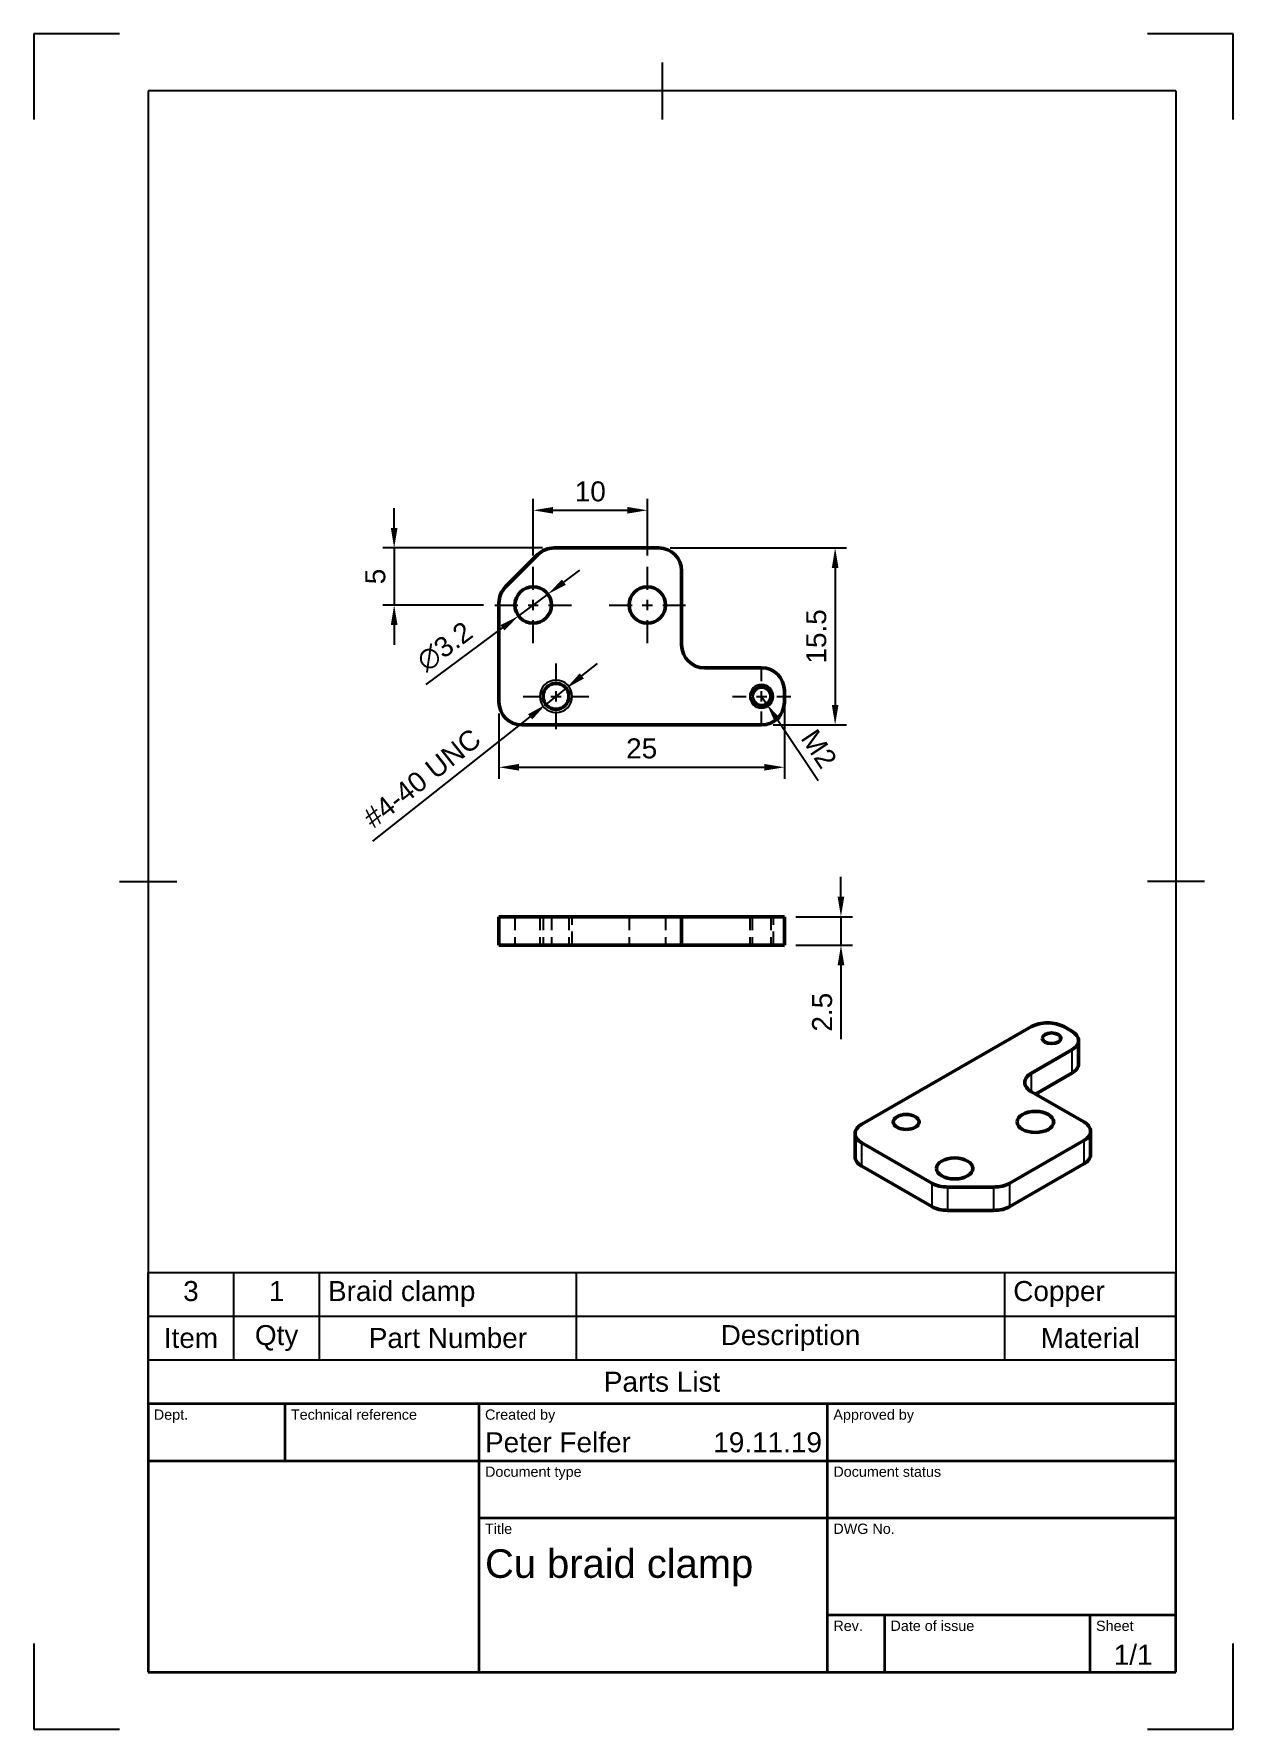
# Model space of a CAD drawing. Header units: millimetres. Extents: x 0 to 210, y 0 to 297.
import ezdxf
from ezdxf.enums import TextEntityAlignment as Align

# ---------------------------------------------------------------- set-up
doc = ezdxf.new("R2010")
doc.units = ezdxf.units.MM
doc.header["$LTSCALE"] = 0.75
doc.linetypes.add('CENTER2', pattern=[28.575, 19.05, -3.175, 3.175, -3.175])
doc.linetypes.add('HIDDEN2', pattern=[4.7625, 3.175, -1.5875])
for name, color, linetype, lineweight in [('Border', 7, 'Continuous', 25), ('FD_Dimensions', 7, 'Continuous', 25), ('Hidden', 7, 'HIDDEN2', 25), ('Hidden Narrow', 7, 'HIDDEN2', 25), ('Parts Lists', 7, 'Continuous', 25), ('Smart Centers', 7, 'CENTER2', 25), ('TitleBlock', 7, 'Continuous', 35), ('Visible', 7, 'Continuous', 50), ('Visible Narrow', 7, 'Continuous', 25)]:
    doc.layers.add(name, color=color, linetype=linetype, lineweight=lineweight)
doc.styles.add('FusionTitle', font='')
doc.styles.get("Standard").update_dxf_attribs({"font": 'arial.ttf'})
doc.styles.get('FusionTitle').set_extended_font_data('Arial Unicode MS')
doc.dimstyles.new('Dim-ISO-25', dxfattribs={"dimtxt": 3.5, "dimasz": 3.5, "dimexe": 2, "dimexo": 2, "dimgap": 1.5, "dimtad": 1, "dimzin": 12, "dimdsep": 46, "dimtxsty": 'Standard', "dimcen": 0, "dimazin": 3, "dimtp": 0.1, "dimtm": 0.1, "dimtfac": 0.714, "dimtmove": 0, "dimatfit": 3, "dimfxl": 1, "dimtzin": 12, "dimarcsym": 0})

# ---------------------------------------------------------------- blocks, each defined once
blk = doc.blocks.new('ISO_A4(P)_SHEET')
at = {"layer": 'Border'}
for p, q in [((15, 297), (0, 297)), ((0, 297), (0, 282)), ((210, 297), (195, 297)), ((210, 282), (210, 297)), ((110, 292), (110, 282)), ((200, 287), (20, 287)), ((20, 287), (20, 10)), ((200, 287), (200, 10)), ((15, 148.5), (25, 148.5)), ((205, 148.5), (195, 148.5)), ((0, 15), (0, 0)), ((210, 0), (210, 15)), ((20, 10), (200, 10)), ((0, 0), (15, 0)), ((195, 0), (210, 0))]:
    blk.add_line(p, q, dxfattribs=at)
blk = doc.blocks.new('ISO_TITLEBLOCK')
at = {"layer": 'TitleBlock'}
for p, q in [((0, 47), (-180, 47)), ((-180, 47), (-180, 0)), ((-156, 37), (-156, 47)), ((-122, 0), (-122, 47)), ((-61, 0), (-61, 47)), ((0, 0), (0, 47)), ((-180, 37), (0, 37)), ((-122, 27), (0, 27)), ((-61, 10), (0, 10)), ((-51, 0), (-51, 10)), ((-15, 0), (-15, 10)), ((-180, 0), (0, 0))]:
    blk.add_line(p, q, dxfattribs=at)
at = {"layer": 'TitleBlock', "style": 'FusionTitle'}
for s, p in [('Dept.', (-179, 46)), ('Technical reference', (-155, 46)), ('Created by', (-121, 46)), ('Approved by', (-60, 46)), ('Document type', (-121, 36)), ('Document status', (-60, 36)), ('Title', (-121, 26)), ('DWG No.', (-60, 26)), ('Rev.', (-60, 9)), ('Date of issue', (-50, 9)), ('Sheet', (-14, 9))]:
    blk.add_text(s, height=1.8, dxfattribs=at).set_placement(p, align=Align.TOP_LEFT)
for tag, p, height in [('DEPT', (-179, 38.5), 3.5), ('TECHNICAL_REFERENCE', (-155, 38.5), 3.5), ('CREATED_BY', (-121, 38.5), 3.5), ('APPROVED_BY', (-60, 38.5), 3.5), ('DOCUMENT_TYPE', (-121, 28.5), 3.5), ('DOCUMENT_STATUS', (-60, 28.5), 3.5), ('TITLE_1', (-121, 16.5), 5), ('TITLE_2', (-121, 9), 5), ('TITLE_3', (-121, 1.5), 5), ('DATE_OF_ISSUE', (-50, 1.5), 3.5)]:
    blk.add_attdef(tag, p, '', height=height, dxfattribs=at)
for tag, p in [('CREATED_DATE', (-62, 38.5)), ('APPROVED_DATE', (-1, 38.5))]:
    blk.add_attdef(tag, text='', height=3.5, dxfattribs=at).set_placement(p, align=Align.RIGHT)
for tag, height, p in [('DRAWING_NUMBER', 5, (-30.5, 16.6)), ('REV', 3.5, (-56, 3.1)), ('SHEET', 3.5, (-7.5, 3.1))]:
    blk.add_attdef(tag, text='', height=height, dxfattribs=at).set_placement(p, align=Align.MIDDLE)
blk = doc.blocks.new('*U6')
at = {"layer": 'Smart Centers', "color": 0, "ltscale": 0.75, "transparency": 16777216}
for p, q in [((0, 2.678906), (0, 6.7)), ((-6.7, 0), (-2.678906, 0)), ((2.678906, 0), (6.7, 0)), ((0, -6.7), (0, -2.678906))]:
    blk.add_line(p, q, dxfattribs=at)
at = {"layer": 'Smart Centers', "color": 0, "linetype": 'Continuous', "ltscale": 0.75, "transparency": 16777216}
for p, q in [((-0.892969, 0), (0.892969, 0)), ((0, -0.892969), (0, 0.892969))]:
    blk.add_line(p, q, dxfattribs=at)
blk = doc.blocks.new('*U7')
at = {"layer": 'Smart Centers', "color": 0, "ltscale": 0.75, "transparency": 16777216}
for p, q in [((0, 2.678906), (0, 6.7)), ((-6.7, 0), (-2.678906, 0)), ((2.678906, 0), (6.7, 0)), ((0, -6.7), (0, -2.678906))]:
    blk.add_line(p, q, dxfattribs=at)
at = {"layer": 'Smart Centers', "color": 0, "linetype": 'Continuous', "ltscale": 0.75, "transparency": 16777216}
for p, q in [((-0.892969, 0), (0.892969, 0)), ((0, -0.892969), (0, 0.892969))]:
    blk.add_line(p, q, dxfattribs=at)
blk = doc.blocks.new('*U8')
at = {"layer": 'Smart Centers', "color": 0, "ltscale": 0.75, "transparency": 16777216}
for p, q in [((0, 2.678906), (0, 5.77076)), ((-5.77076, 0), (-2.678906, 0)), ((2.678906, 0), (5.77076, 0)), ((0, -5.77076), (0, -2.678906))]:
    blk.add_line(p, q, dxfattribs=at)
at = {"layer": 'Smart Centers', "color": 0, "linetype": 'Continuous', "ltscale": 0.75, "transparency": 16777216}
for p, q in [((-0.892969, 0), (0.892969, 0)), ((0, -0.892969), (0, 0.892969))]:
    blk.add_line(p, q, dxfattribs=at)
blk = doc.blocks.new('*D19')
at = {"layer": 'Defpoints', "color": 0, "transparency": 16777216}
for p in [(107.431707, 213.537084), (87.431707, 203.637589), (107.431707, 203.637589)]:
    blk.add_point(p, dxfattribs=at)
at = {"layer": 'FD_Dimensions', "lineweight": -2, "transparency": 16777216}
for p, q in [((87.431707, 205.637589), (87.431707, 215.537084)), ((107.431707, 205.637589), (107.431707, 215.537084)), ((90.931707, 213.537084), (103.931707, 213.537084))]:
    blk.add_line(p, q, dxfattribs=at)
at = {"layer": 'FD_Dimensions', "transparency": 16777216}
for points in [[(90.931707, 214.120417), (90.931707, 212.95375), (87.431707, 213.537084)], [(103.931707, 214.120417), (103.931707, 212.95375), (107.431707, 213.537084)]]:
    blk.add_solid(points, dxfattribs=at)
at = {"layer": 'FD_Dimensions', "color": 0, "transparency": 16777216, "insert": (97.431707, 216.824089), "char_height": 3.5, "attachment_point": 5}
blk.add_mtext('10', dxfattribs=at)
blk = doc.blocks.new('*D20')
at = {"layer": 'Defpoints', "color": 0, "transparency": 16777216}
for p in [(89.999806, 198.846743), (84.863609, 195.028434)]:
    blk.add_point(p, dxfattribs=at)
at = {"layer": 'FD_Dimensions', "lineweight": -2, "transparency": 16777216}
for p, q in [((92.808663, 200.934881), (95.617521, 203.023018)), ((89.999806, 198.846743), (84.863609, 195.028434)), ((68.697212, 183.010147), (82.054751, 192.940297))]:
    blk.add_line(p, q, dxfattribs=at)
at = {"layer": 'FD_Dimensions', "transparency": 16777216}
for points in [[(92.46064, 201.403024), (93.156686, 200.466738), (89.999806, 198.846743)], [(81.706728, 193.40844), (82.402774, 192.472154), (84.863609, 195.028434)]]:
    blk.add_solid(points, dxfattribs=at)
at = {"layer": 'FD_Dimensions', "color": 0, "transparency": 16777216, "insert": (71.95209, 189.647632), "char_height": 3.5, "attachment_point": 5, "rotation": 36.62754732}
blk.add_mtext('∅3.2', dxfattribs=at)
blk = doc.blocks.new('*D21')
at = {"layer": 'Defpoints', "color": 0, "transparency": 16777216}
for p in [(93.212095, 182.347047), (89.65132, 179.528131)]:
    blk.add_point(p, dxfattribs=at)
at = {"layer": 'FD_Dimensions', "color": 0, "lineweight": -2, "transparency": 16777216}
for p, q in [((95.956266, 184.519493), (98.700438, 186.691938)), ((93.212095, 182.347047), (89.65132, 179.528131)), ((59.351438, 155.540986), (86.907148, 177.355685))]:
    blk.add_line(p, q, dxfattribs=at)
at = {"layer": 'FD_Dimensions', "color": 0, "transparency": 16777216}
for points in [[(95.594192, 184.976855), (96.318341, 184.062131), (93.212095, 182.347047)], [(86.545074, 177.813047), (87.269222, 176.898323), (89.65132, 179.528131)]]:
    blk.add_solid(points, dxfattribs=at)
at = {"layer": 'FD_Dimensions', "color": 0, "transparency": 16777216, "insert": (67.965483, 166.581637), "char_height": 3.5, "attachment_point": 5, "rotation": 38.36719526}
blk.add_mtext('#4-40 UNC', dxfattribs=at)
blk = doc.blocks.new('*T12')
at = {"layer": 'Parts Lists', "color": 0, "linetype": 'ByBlock', "lineweight": -2, "transparency": 16777216}
for p, q in [((0, 23), (180, 23)), ((0, 0), (0, 23)), ((15, 7.666667), (15, 23)), ((30, 7.666667), (30, 23)), ((75, 7.666667), (75, 23)), ((150, 7.666667), (150, 23)), ((180, 0), (180, 23)), ((0, 15.333333), (180, 15.333333)), ((0, 7.666667), (180, 7.666667)), ((0, 0), (180, 0))]:
    blk.add_line(p, q, dxfattribs=at)
at = {"layer": 'Parts Lists', "color": 0, "transparency": 16777216, "char_height": 3.5}
for s, insert, width, attachment_point in [('3', (7.5, 21.5), 12, 2), ('1', (22.5, 21.5), 12, 2), ('Braid clamp', (31.5, 21.5), 42, 1), ('Copper', (151.5, 21.5), 27, 1), ('Item', (7.5, 11.5), 12, 5), ('Qty', (22.5, 11.5), 12, 5), ('Part Number', (52.5, 11.5), 42, 5), ('Description', (112.5, 11.5), 72, 5), ('Material', (165, 11.5), 27, 5), ('Parts List', (90, 3.833333), 177, 5)]:
    blk.add_mtext(s, dxfattribs=dict(at, insert=insert, width=width, attachment_point=attachment_point))
blk = doc.blocks.new('*D22')
at = {"layer": 'Defpoints', "color": 0, "transparency": 16777216}
for p in [(131.431707, 142.331762), (131.431707, 137.331762), (141.331202, 137.331762)]:
    blk.add_point(p, dxfattribs=at)
at = {"layer": 'FD_Dimensions', "lineweight": -2, "transparency": 16777216}
for p, q in [((141.331202, 145.831762), (141.331202, 149.331762)), ((133.431707, 142.331762), (143.331202, 142.331762)), ((141.331202, 142.331762), (141.331202, 137.331762)), ((133.431707, 137.331762), (143.331202, 137.331762)), ((141.331202, 133.831762), (141.331202, 120.873712))]:
    blk.add_line(p, q, dxfattribs=at)
at = {"layer": 'FD_Dimensions', "transparency": 16777216}
for points in [[(140.747868, 145.831762), (141.914535, 145.831762), (141.331202, 142.331762)], [(140.747868, 133.831762), (141.914535, 133.831762), (141.331202, 137.331762)]]:
    blk.add_solid(points, dxfattribs=at)
at = {"layer": 'FD_Dimensions', "color": 0, "transparency": 16777216, "insert": (138.044196, 125.602737), "char_height": 3.5, "attachment_point": 5, "rotation": 90}
blk.add_mtext('2.5', dxfattribs=at)
blk = doc.blocks.new('*U14')
at = {"layer": 'Smart Centers', "color": 0, "ltscale": 0.75, "transparency": 16777216}
for p, q in [((0, 2.678906), (0, 5.123)), ((-5.123, 0), (-2.678906, 0)), ((2.678906, 0), (5.123, 0)), ((0, -5.123), (0, -2.678906))]:
    blk.add_line(p, q, dxfattribs=at)
at = {"layer": 'Smart Centers', "color": 0, "linetype": 'Continuous', "ltscale": 0.75, "transparency": 16777216}
for p, q in [((-0.892969, 0), (0.892969, 0)), ((0, -0.892969), (0, 0.892969))]:
    blk.add_line(p, q, dxfattribs=at)
blk = doc.blocks.new('*D23')
at = {"layer": 'Defpoints', "color": 0, "transparency": 16777216}
for p in [(127.431707, 180.937589), (128.334566, 179.588895)]:
    blk.add_point(p, dxfattribs=at)
at = {"layer": 'FD_Dimensions', "lineweight": -2, "transparency": 16777216}
for p, q in [((127.431707, 180.937589), (128.334566, 179.588895)), ((137.340603, 166.135645), (130.281581, 176.680437))]:
    blk.add_line(p, q, dxfattribs=at)
at = {"layer": 'FD_Dimensions', "transparency": 16777216}
blk.add_solid([(130.766325, 177.004939), (129.796838, 176.355934), (128.334566, 179.588895)], dxfattribs=at)
at = {"layer": 'FD_Dimensions', "color": 0, "transparency": 16777216, "insert": (137.496244, 171.758299), "char_height": 3.5, "attachment_point": 5, "rotation": 303.7996201}
blk.add_mtext('M2', dxfattribs=at)
blk = doc.blocks.new('*D24')
at = {"layer": 'Defpoints', "color": 0, "transparency": 16777216}
for p in [(109.431707, 206.937589), (127.431707, 175.937589), (140.3102, 175.937589)]:
    blk.add_point(p, dxfattribs=at)
at = {"layer": 'FD_Dimensions', "lineweight": -2, "transparency": 16777216}
for p, q in [((111.431707, 206.937589), (142.3102, 206.937589)), ((140.3102, 203.437589), (140.3102, 179.437589)), ((129.431707, 175.937589), (142.3102, 175.937589))]:
    blk.add_line(p, q, dxfattribs=at)
at = {"layer": 'FD_Dimensions', "transparency": 16777216}
for points in [[(139.726867, 203.437589), (140.893533, 203.437589), (140.3102, 206.937589)], [(139.726867, 179.437589), (140.893533, 179.437589), (140.3102, 175.937589)]]:
    blk.add_solid(points, dxfattribs=at)
at = {"layer": 'FD_Dimensions', "color": 0, "transparency": 16777216, "insert": (137.023194, 191.437589), "char_height": 3.5, "attachment_point": 5, "rotation": 90}
blk.add_mtext('15.5', dxfattribs=at)
blk = doc.blocks.new('*D25')
at = {"layer": 'Defpoints', "color": 0, "transparency": 16777216}
for p in [(91.088561, 206.937589), (63.086756, 196.937589), (80.731707, 196.937589)]:
    blk.add_point(p, dxfattribs=at)
at = {"layer": 'FD_Dimensions', "lineweight": -2, "transparency": 16777216}
for p, q in [((63.086756, 210.437589), (63.086756, 213.937589)), ((89.088561, 206.937589), (61.086756, 206.937589)), ((63.086756, 206.937589), (63.086756, 196.937589)), ((78.731707, 196.937589), (61.086756, 196.937589)), ((63.086756, 193.437589), (63.086756, 189.937589))]:
    blk.add_line(p, q, dxfattribs=at)
at = {"layer": 'FD_Dimensions', "transparency": 16777216}
for points in [[(62.503423, 210.437589), (63.67009, 210.437589), (63.086756, 206.937589)], [(62.503423, 193.437589), (63.67009, 193.437589), (63.086756, 196.937589)]]:
    blk.add_solid(points, dxfattribs=at)
at = {"layer": 'FD_Dimensions', "color": 0, "transparency": 16777216, "insert": (59.806913, 201.937589), "char_height": 3.5, "attachment_point": 5, "rotation": 90}
blk.add_mtext('5', dxfattribs=at)
blk = doc.blocks.new('*D26')
at = {"layer": 'Defpoints', "color": 0, "transparency": 16777216}
for p in [(131.431707, 181.937589), (81.431707, 179.937589), (131.431707, 168.511196)]:
    blk.add_point(p, dxfattribs=at)
at = {"layer": 'FD_Dimensions', "lineweight": -2, "transparency": 16777216}
for p, q in [((131.431707, 179.937589), (131.431707, 166.511196)), ((81.431707, 177.937589), (81.431707, 166.511196)), ((84.931707, 168.511196), (127.931707, 168.511196))]:
    blk.add_line(p, q, dxfattribs=at)
at = {"layer": 'FD_Dimensions', "transparency": 16777216}
for points in [[(84.931707, 169.094529), (84.931707, 167.927863), (81.431707, 168.511196)], [(127.931707, 169.094529), (127.931707, 167.927863), (131.431707, 168.511196)]]:
    blk.add_solid(points, dxfattribs=at)
at = {"layer": 'FD_Dimensions', "color": 0, "transparency": 16777216, "insert": (106.431707, 171.798201), "char_height": 3.5, "attachment_point": 5}
blk.add_mtext('25', dxfattribs=at)

msp = doc.modelspace()

# ---------------------------------------------------------------- linework, layer by layer
at = {"layer": 'Hidden', "extrusion": (0, -2.966e-13, -1)}
for p, q in [((84.231707, 142.331762), (84.231707, 137.331762)), ((89.160947, 142.331762), (89.160947, 137.331762)), ((90.631707, 142.331762), (90.631707, 137.331762)), ((93.702467, 142.331762), (93.702467, 137.331762)), ((104.231707, 142.331762), (104.231707, 137.331762)), ((110.631707, 142.331762), (110.631707, 137.331762)), ((125.808707, 142.331762), (125.808707, 137.331762)), ((129.054707, 142.331762), (129.054707, 137.331762))]:
    msp.add_line(p, q, dxfattribs=at)
at = {"layer": 'Hidden Narrow', "extrusion": (0, -2.966e-13, -1)}
for p, q in [((88.586907, 142.331762), (88.586907, 137.331762)), ((94.276507, 137.331762), (94.276507, 142.331762)), ((125.357707, 142.331762), (125.357707, 137.331762)), ((129.505707, 137.331762), (129.505707, 142.331762))]:
    msp.add_line(p, q, dxfattribs=at)
at = {"layer": 'Visible', "extrusion": (-1e-16, -1, 0)}
for p, q in [((82.60328, 200.109162), (88.260134, 205.766016)), ((109.431707, 206.937589), (91.088561, 206.937589)), ((113.431707, 189.937589), (113.431707, 202.937589)), ((81.431707, 197.280735), (81.431707, 179.937589)), ((127.431707, 185.937589), (117.431707, 185.937589)), ((131.431707, 179.937589), (131.431707, 181.937589)), ((85.431707, 175.937589), (127.431707, 175.937589))]:
    msp.add_line(p, q, dxfattribs=at)
at = {"layer": 'Visible', "extrusion": (0, -2.966e-13, -1)}
for p, q in [((81.431707, 142.331762), (82.60328, 142.331762)), ((81.431707, 142.331762), (81.431707, 137.331762)), ((88.260134, 142.331762), (82.60328, 142.331762)), ((88.260134, 142.331762), (91.088561, 142.331762)), ((109.431707, 142.331762), (91.088561, 142.331762)), ((109.431707, 142.331762), (113.431707, 142.331762)), ((113.431707, 137.331762), (113.431707, 142.331762)), ((117.431707, 142.331762), (113.431707, 142.331762)), ((117.431707, 142.331762), (127.431707, 142.331762)), ((127.431707, 142.331762), (131.431707, 142.331762)), ((131.431707, 137.331762), (131.431707, 142.331762)), ((82.60328, 137.331762), (81.431707, 137.331762)), ((82.60328, 137.331762), (88.260134, 137.331762)), ((91.088561, 137.331762), (88.260134, 137.331762)), ((109.431707, 137.331762), (91.088561, 137.331762)), ((113.431707, 137.331762), (109.431707, 137.331762)), ((113.431707, 137.331762), (117.431707, 137.331762)), ((127.431707, 137.331762), (117.431707, 137.331762)), ((131.431707, 137.331762), (127.431707, 137.331762))]:
    msp.add_line(p, q, dxfattribs=at)
at = {"layer": 'Visible', "extrusion": (-0.707107, 0.407196, -0.578093)}
for p, q in [((144.979766, 105.964693), (174.678251, 123.066913)), ((181.749319, 122.252522), (180.335105, 123.066913)), ((174.678251, 114.922999), (181.749319, 118.994956)), ((182.920892, 120.623739), (182.920892, 116.536004)), ((181.749319, 114.907221), (175.399058, 111.250348)), ((174.678251, 111.665433), (183.870639, 106.371889)), ((143.808193, 104.335911), (143.808193, 100.248175)), ((185.042212, 104.743106), (185.042212, 100.655371)), ((157.243222, 95.645073), (144.979766, 102.707128)), ((183.870639, 103.114323), (170.900076, 95.645073)), ((157.243222, 91.557338), (144.979766, 98.619392)), ((183.870639, 99.026588), (170.900076, 91.557338)), ((168.071649, 94.970409), (160.071649, 94.970409)), ((160.071649, 90.882674), (168.071649, 90.882674))]:
    msp.add_line(p, q, dxfattribs=at)
at = {"layer": 'Visible', "extrusion": (0, 0, -1)}
for centre, radius in [((-87.431707, 196.937589), 3.2), ((-107.431707, 196.937589), 3.2), ((-91.431707, 180.937589), 2.27076), ((-127.431707, 180.937589), 1.623)]:
    msp.add_circle(centre, radius, dxfattribs=at)
for centre, start, end in [((-91.088561, 202.937589), 45, 90), ((-109.431707, 202.937589), 90, 180), ((-85.431707, 197.280735), 0, 45), ((-127.431707, 181.937589), 90, 180), ((-85.431707, 179.937589), 270, 0), ((-127.431707, 179.937589), 180, 270)]:
    msp.add_arc(centre, 4, start, end, dxfattribs=at)
at = {"layer": 'Visible'}
msp.add_arc((117.431707, 189.937589), 4, 180, 270, dxfattribs=at)
at = {"layer": 'Visible', "extrusion": (3e-16, 4e-16, -1)}
for centre, major_axis, start_param, end_param in [((177.506678, 121.438131), (4, 0), 3.926990817, 5.4977871438), ((178.213785, 121.030935), (1.623, 0), 3.1415926536, 9.4247779608)]:
    msp.add_ellipse(centre, major_axis=major_axis, ratio=0.575861701, start_param=start_param, end_param=end_param, dxfattribs=at)
at = {"layer": 'Visible', "extrusion": (3e-16, 3e-16, -1)}
for centre, major_axis, start_param, end_param in [((178.920892, 120.623739), (-4, 0), 2.3561944902, 3.926990817), ((147.808193, 104.335911), (4, 0), 2.3561944902, 3.926990817), ((181.042212, 104.743106), (4, 0), -0.7853981634, 0.7853981634)]:
    msp.add_ellipse(centre, major_axis=major_axis, ratio=0.575861701, start_param=start_param, end_param=end_param, dxfattribs=at)
at = {"layer": 'Visible'}
for centre, major_axis, start_param, end_param in [((178.920892, 116.536004), (4, 0), -0.7853981634, 0), ((177.506678, 113.294216), (4, 0), 2.3561944902, 3.926990817), ((152.757941, 106.371889), (2.27076, 0), 4.7123889804, 10.9955742876), ((147.808193, 100.248175), (4, 0), 3.1415926536, 3.926990817), ((181.042212, 100.655371), (4, 0), -0.7853981634, 0), ((160.071649, 93.18612), (-4, 0), 0.7853981634, 1.5707963268), ((168.071649, 93.18612), (4, 0), 4.7123889804, 5.4977871438)]:
    msp.add_ellipse(centre, major_axis=major_axis, ratio=0.575861701, start_param=start_param, end_param=end_param, dxfattribs=at)
at = {"layer": 'Visible', "extrusion": (2e-16, 2e-16, -1)}
for centre in [(175.385358, 106.371889), (161.243222, 98.227975)]:
    msp.add_ellipse(centre, major_axis=(-3.2, 0), ratio=0.575861701, dxfattribs=at)
at = {"layer": 'Visible', "extrusion": (3e-16, 1e-16, -1)}
msp.add_ellipse((160.071649, 97.273856), major_axis=(4, 0), ratio=0.575861701, start_param=1.5707963268, end_param=2.3561944902, dxfattribs=at)
at = {"layer": 'Visible', "extrusion": (2e-16, 3e-16, -1)}
msp.add_ellipse((168.071649, 97.273856), major_axis=(-4, 0), ratio=0.575861701, start_param=3.926990817, end_param=4.7123889804, dxfattribs=at)
at = {"layer": 'Visible Narrow', "extrusion": (-0.707107, 0.407196, -0.578093)}
for p, q in [((181.749319, 118.994956), (181.749319, 114.907221)), ((174.678251, 111.665433), (174.678251, 114.922999)), ((144.979766, 98.619392), (144.979766, 102.707128)), ((183.870639, 103.114323), (183.870639, 99.026588)), ((157.243222, 95.645073), (157.243222, 91.557338)), ((170.900076, 91.557338), (170.900076, 95.645073)), ((160.071649, 90.882674), (160.071649, 94.970409)), ((168.071649, 94.970409), (168.071649, 90.882674))]:
    msp.add_line(p, q, dxfattribs=at)
at = {"layer": 'Visible Narrow', "extrusion": (0, 0, -1)}
for centre, radius in [((-91.431707, 180.937589), 2.8448), ((-127.431707, 180.937589), 2.074)]:
    msp.add_circle(centre, radius, dxfattribs=at)

# ---------------------------------------------------------------- block references
msp.add_blockref('*T12', (20, 57))
at = {"layer": 'Border'}
msp.add_blockref('ISO_A4(P)_SHEET', (0, 0), dxfattribs=at)
at = {"layer": 'Smart Centers', "ltscale": 0.75}
for name, p in [('*U6', (87.431707, 196.937589)), ('*U7', (107.431707, 196.937589)), ('*U8', (91.431707, 180.937589)), ('*U14', (127.431707, 180.937589))]:
    msp.add_blockref(name, p, dxfattribs=at)
at = {"layer": 'TitleBlock'}
msp.add_blockref('ISO_TITLEBLOCK', (200, 10), dxfattribs=at).add_auto_attribs({'CREATED_DATE': '19.11.19', 'SHEET': '1/1', 'TITLE_1': 'Cu braid clamp', 'CREATED_BY': 'Peter Felfer'})

# ---------------------------------------------------------------- dimensions: what is measured, and where the dimension line sits
at = {"layer": 'FD_Dimensions'}
for p1, p2, picture, middle in [((87.431707, 203.637589), (107.431707, 203.637589), '*D19', (97.431707, 216.824089)), ((131.431707, 142.331762), (131.431707, 137.331762), '*D22', (138.044196, 125.602737))]:
    dim = msp.add_aligned_dim(p1=p1, p2=p2, distance=9.899495, dimstyle='Dim-ISO-25', override={"dimlfac": 0.5, "dimclrd": 256, "dimclre": 256}, dxfattribs=at)
    dim.commit()
    dim.dimension.update_dxf_attribs({"geometry": picture, "text_midpoint": middle})
for base, p1, p2, picture, middle in [((63.086756, 196.937589), (91.088561, 206.937589), (80.731707, 196.937589), '*D25', (59.806913, 201.937589)), ((140.3102, 175.937589), (109.431707, 206.937589), (127.431707, 175.937589), '*D24', (137.023194, 191.437589))]:
    dim = msp.add_linear_dim(base=base, p1=p1, p2=p2, angle=270, dimstyle='Dim-ISO-25', override={"dimlfac": 0.5, "dimclrd": 256, "dimclre": 256}, dxfattribs=at)
    dim.commit()
    dim.dimension.update_dxf_attribs({"geometry": picture, "text_midpoint": middle})
dim = msp.add_diameter_dim_2p(p1=(89.999806, 198.846743), p2=(84.863609, 195.028434), dimstyle='Dim-ISO-25', override={"dimlfac": 0.5, "dimclrd": 256, "dimclre": 256}, dxfattribs=at)
dim.commit()
dim.dimension.update_dxf_attribs({"geometry": '*D20', "text_midpoint": (71.95209, 189.647632)})
dim = msp.add_diameter_dim_2p(p1=(93.212095, 182.347047), p2=(89.65132, 179.528131), text='#4-40 UNC', dimstyle='Dim-ISO-25', override={"dimlfac": 0.5}, dxfattribs=at)
dim.commit()
dim.dimension.update_dxf_attribs({"geometry": '*D21', "text_midpoint": (70.019801, 163.986681), "dimtype": 163})
dim = msp.add_linear_dim(base=(131.431707, 168.511196), p1=(81.431707, 179.937589), p2=(131.431707, 181.937589), dimstyle='Dim-ISO-25', override={"dimlfac": 0.5, "dimclrd": 256, "dimclre": 256}, dxfattribs=at)
dim.commit()
dim.dimension.update_dxf_attribs({"geometry": '*D26', "text_midpoint": (106.431707, 171.798201)})
dim = msp.add_radius_dim(center=(127.431707, 180.937589), mpoint=(128.334566, 179.588895), text='M2', dimstyle='Dim-ISO-25', override={"dimlfac": 0.5, "dimse1": 1, "dimclrd": 256, "dimclre": 256}, dxfattribs=at)
dim.commit()
dim.dimension.update_dxf_attribs({"geometry": '*D23', "text_midpoint": (134.789581, 169.946372), "dimtype": 164})

doc.saveas('drawing.dxf')
